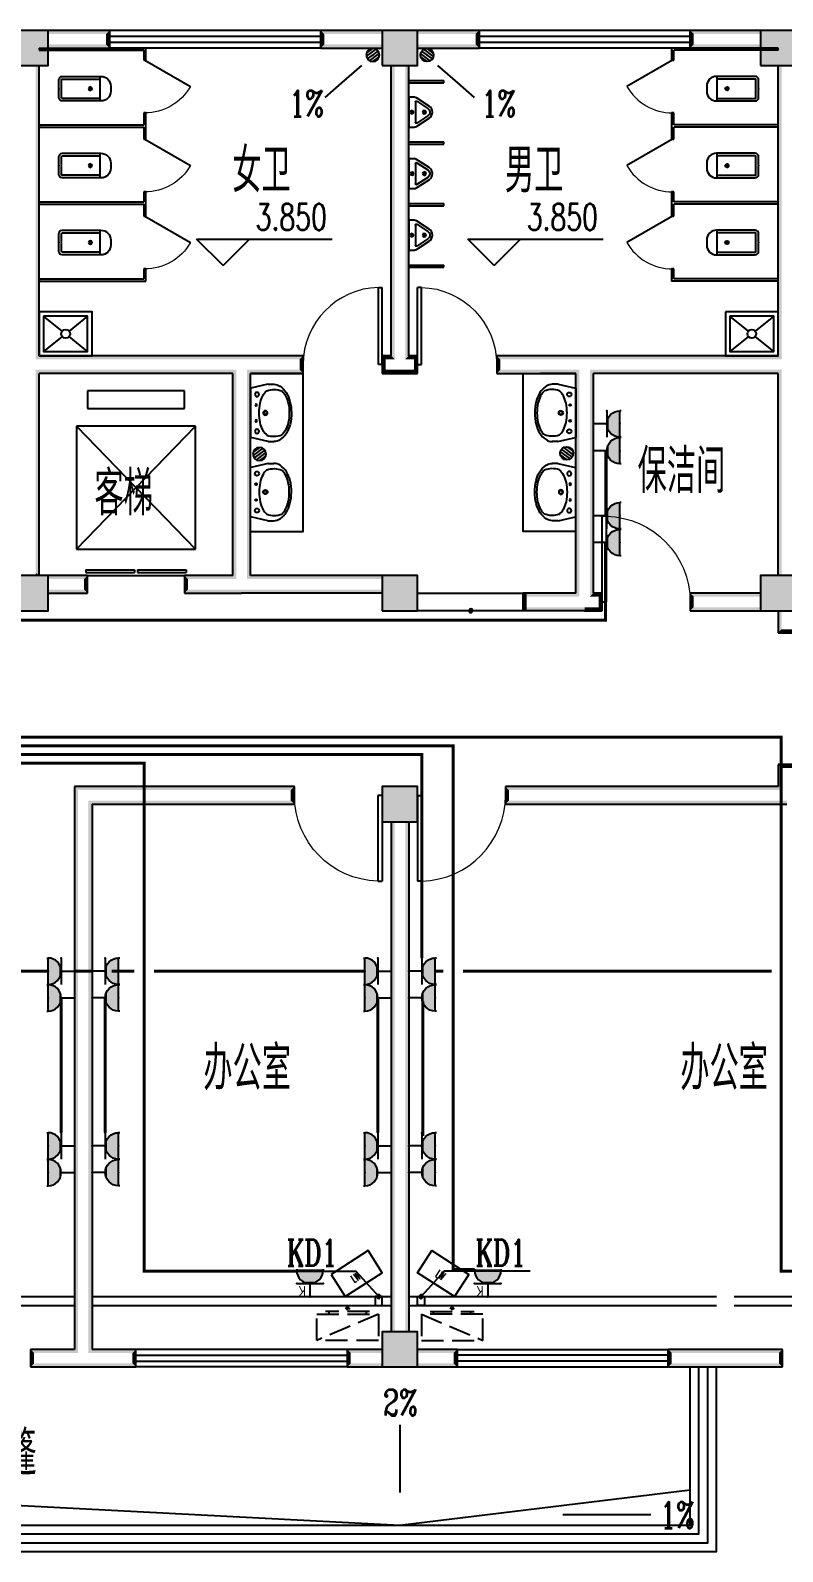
# Model space of a CAD drawing. Extents: x 6250600 to 6678662, y -692028 to -290561.
# Drawn here: x 6360684 to 6369234, y -453028 to -435728 of the extents above; entities that cross this region are included whole.
import ezdxf
from ezdxf.enums import TextEntityAlignment as Align

# ---------------------------------------------------------------- set-up
doc = ezdxf.new("R2010")
doc.units = 0
doc.header["$LTSCALE"] = 1000
doc.header["$MEASUREMENT"] = 0
doc.linetypes.add('DASH', pattern=[0.35, 0.25, -0.1])
doc.layers.get('0').update_dxf_attribs({"linetype": 'CONTINUOUS'})
for name, color, linetype in [('EQUIP-插座', 3, 'CONTINUOUS'), ('PUB_HATCH', 8, 'CONTINUOUS'), ('TEL_TEXT', 7, 'CONTINUOUS'), ('WIRE-照明', 1, 'CONTINUOUS'), ('建筑底图', 251, 'CONTINUOUS'), ('排水', 221, 'CONTINUOUS')]:
    doc.layers.add(name, color=color, linetype=linetype)
doc.styles.add('_TCH_AXIS', font='COMPLEX', dxfattribs={"bigfont": 'GBCBIG'})
doc.styles.add('_TCH_DIM', font='SIMPLEX', dxfattribs={"bigfont": 'GBCBIG'})
doc.styles.add('_TCH_LABEL', font='COMPLEX', dxfattribs={"bigfont": 'GBCBIG'})
doc.styles.add('_TEL_DIM', font='sceie.shx', dxfattribs={"width": 0.8, "height": 3.5, "bigfont": 'sceic.shx'})
doc.styles.add('DIM_FONT', font='SIMPLEX', dxfattribs={"width": 0.7, "bigfont": 'GBCBIG'})
doc.styles.add('schuco', font='sceie.shx', dxfattribs={"width": 0.7, "bigfont": 'sceic.shx'})

# ---------------------------------------------------------------- blocks, each defined once
blk = doc.blocks.new('$equip$00001848')
for p, q in [((-0.5, 1.05), (-0.5, 1)), ((-0.5, 1), (0.5, 1)), ((0.5, 1.05), (0.5, 1)), ((0.513, 1.05), (0.513, 1)), ((0.513, 1), (1.513, 1)), ((1.513, 1.05), (1.513, 1)), ((0, 0.5), (0, 0)), ((1.513, 0.5), (0.513, 0.5)), ((1.013, 0.5), (1.013, 0))]:
    blk.add_line(p, q)
for centre in [(0, 1), (1.013, 1)]:
    blk.add_arc(centre, 0.5, 180, 0)
for p in [(0, 1), (1.013, 1), (0, 0), (1.013, 0), (1.513, 0.5)]:
    blk.add_point(p)
for points in [[(0.433, 0.75), (-0.433, 0.75), (0.5, 1), (-0.5, 1)], [(0.25, 0.567), (-0.25, 0.567), (0.433, 0.75), (-0.433, 0.75)], [(1.446, 0.75), (0.58, 0.75), (1.513, 1), (0.513, 1)], [(1.263, 0.567), (0.763, 0.567), (1.446, 0.75), (0.58, 0.75)], [(0, 0.5), (0, 0.5), (0.25, 0.567), (-0.25, 0.567)], [(1.013, 0.5), (1.013, 0.5), (1.263, 0.567), (0.763, 0.567)]]:
    blk.add_solid(points)
at = {"layer": 'TEL_TEXT', "style": '_TEL_DIM', "flags": 1}
blk.add_attdef('A', text='', height=0.00002, dxfattribs=at).set_placement((0, 0), align=Align.MIDDLE_CENTER)
blk = doc.blocks.new('$equip$00001765')
for p, q in [((0, 0.55), (0, 1.05)), ((0.5, 0.55), (-0.5, 0.55)), ((-0.5, 0.05), (0.5, 0.05)), ((-0.5, 0), (-0.5, 0.05)), ((0.5, 0), (0.5, 0.05))]:
    blk.add_line(p, q)
blk.add_arc((0, 0.05), 0.5, 0, 180)
for p in [(0, 1.05), (-0.5, 0.55), (0, 0.05), (0.5, 0.55)]:
    blk.add_point(p)
for points in [[(0.433, 0.3), (-0.433, 0.3), (0.5, 0.05), (-0.5, 0.05)], [(0.25, 0.483), (-0.25, 0.483), (0.433, 0.3), (-0.433, 0.3)], [(0, 0.55), (0, 0.55), (0.25, 0.483), (-0.25, 0.483)]]:
    blk.add_solid(points)
at = {"color": 7, "style": '_TEL_DIM'}
blk.add_attdef('$TEXT$', text='', height=0.4, dxfattribs=at).set_placement((0.295, 0.837), align=Align.MIDDLE_CENTER)
at = {"color": 7, "style": '_TEL_DIM', "flags": 1}
blk.add_attdef('A', text='', height=0.00002, dxfattribs=at).set_placement((0, 0), align=Align.MIDDLE_CENTER)
blk = doc.blocks.new('_LV12')
for p, q in [((-250, -50), (-39, -219)), ((39, -219), (250, -50)), ((-250, -450), (-39, -281)), ((39, -281), (250, -450))]:
    blk.add_line(p, q)
for points in [[(300, -500), (300, 0), (-300, 0), (-300, -500)], [(250, -450), (250, -50), (-250, -50), (-250, -450)]]:
    blk.add_lwpolyline(points, close=True)
blk.add_circle((0, -250), 50)
blk = doc.blocks.new('$plan$00000344')
for p, q in [((-280, -10), (-280, 0)), ((280, 0), (280, -10)), ((-251, -189), (-251, -186)), ((-248, -183), (-250, -185))]:
    blk.add_line(p, q)
for points in [[(-280, 0), (280, 0)], [(-326, -200), (-280, -5)], [(326, -204), (280, -5)]]:
    blk.add_lwpolyline(points)
for points in [[(253, -188, 0.098208), (193, -141, 0.066287), (110, -111, 0.052428), (0, -100, 0.052428), (-110, -111, 0.066287), (-193, -141, 0.093876), (-251, -186, 0.171377)], [(-326, -200, 0.008223), (-326, -204, 0.149285)], [(-326, -266, 0.149285), (-304, -337, 0.107079), (-231, -408, 0.075625), (-131, -450, 0.062436), (-1, -467, 0.062436), (130, -452, 0.075625), (230, -410, 0.107079), (304, -339, 0.149285), (326, -268, 0.005205), (326, -266, 0.086596)], [(-250, -358, 0.091341), (-193, -401, 0.066287), (-110, -431, 0.052428), (0, -442, 0.052428), (110, -431, 0.066287), (193, -401, 0.091756), (250, -358, 0.171377)]]:
    blk.add_lwpolyline(points, format="xyb")
at = {"flags": 128}
for points in [[(-326, -204), (-326, -268)], [(326, -204), (326, -268)]]:
    blk.add_lwpolyline(points, dxfattribs=at)
for points in [[(-253, -188, 0.172546), (-250, -358, 0.726395)], [(253, -188, -0.172546), (250, -358, -0.726395)]]:
    blk.add_lwpolyline(points, format="xyb", dxfattribs=at)
for centre, radius in [((-210, -75), 24), ((-210, -75), 24), ((-210, -75), 24), ((-90, -65), 10), ((0, -170), 25), ((90, -65), 10), ((210, -75), 24)]:
    blk.add_circle(centre, radius)
at = {"lineweight": 13}
blk.add_circle((0, -170), 15, dxfattribs=at)
blk.add_arc((-250, -186), 1, 131.3224, 180)
blk = doc.blocks.new('$lvtry$00000171')
at = {"layer": '排水'}
for p, q in [((-74, 11), (-11, 74)), ((-70, -27), (27, 70)), ((-53, -53), (53, 53)), ((-27, -70), (70, 27)), ((11, -74), (74, -11))]:
    blk.add_line(p, q, dxfattribs=at)
blk.add_circle((0, 0), 75, dxfattribs=at)
blk.add_point((0, 0), dxfattribs=at)
blk = doc.blocks.new('$lvtry$00000200')
at = {"color": 0}
for p, q in [((-110, -40), (-110, -470)), ((100, -30), (-100, -30)), ((110, -470), (110, -40))]:
    blk.add_line(p, q, dxfattribs=at)
blk.add_lwpolyline([(100, 0), (-100, 0, 0.414214), (-140, -40), (-140, -480, 0.414214), (-30, -590), (30, -590, 0.414214), (140, -480), (140, -40, 0.414214)], format="xyb", close=True, dxfattribs=at)
blk.add_lwpolyline([(140, -470), (-140, -470)], dxfattribs=at)
blk.add_circle((0, -359), 20, dxfattribs=at)
for centre, start, end in [((-100, -40), 90, 180), ((100, -40), 0, 90)]:
    blk.add_arc(centre, 10, start, end, dxfattribs=at)
for p in [(0, 0), (0, -359)]:
    blk.add_point(p, dxfattribs=at)
blk = doc.blocks.new('$TCHSYS$APDOOR2D')
blk.add_line((0.5, 0), (0, 0.866))
at = {"lineweight": 13}
blk.add_arc((0.5, 0), 1, 120, 180, dxfattribs=at)
blk = doc.blocks.new('$lvtry$00000221')
at = {"color": 0}
for p, q in [((-124, -91), (-43, -216)), ((-116, -76), (116, -76)), ((43, -216), (124, -91))]:
    blk.add_line(p, q, dxfattribs=at)
blk.add_lwpolyline([(69, -231, -0.57735), (-69, -231), (-162, -88, -0.145378), (-170, -61), (-170, 0), (170, 0), (170, -61, -0.145378), (162, -88)], format="xyb", close=True, dxfattribs=at)
for centre, radius in [((0, -177), 20), ((0, -38), 17.7)]:
    blk.add_circle(centre, radius, dxfattribs=at)
for centre, radius, start, end in [((-116, -86), 10, 90, 213.0863), ((116, -86), 10, 326.9137, 90), ((0, -191), 50, 210, 330)]:
    blk.add_arc(centre, radius, start, end, dxfattribs=at)
for p in [(0, -38), (0, -177)]:
    blk.add_point(p, dxfattribs=at)
blk = doc.blocks.new('A$C2E081725')
at = {"linetype": 'DASH'}
for p, q in [((700, 94), (0, 394)), ((600, 64), (100, 64)), ((138, 94), (138, 64)), ((350, 8), (327, 39)), ((350, 49), (350, 0)), ((350, 8), (373, 39)), ((563, 94), (563, 64))]:
    blk.add_line(p, q, dxfattribs=at)
blk.add_lwpolyline([(0, 394), (0, 94), (700, 94), (700, 394)], close=True, dxfattribs=at)
blk = doc.blocks.new('_FZH')
blk.add_lwpolyline([(-0.5, -0.5), (0.5, -0.5), (0.5, 0.5), (-0.5, 0.5)], close=True)
at = {"layer": 'PUB_HATCH'}
blk.add_solid([(-0.5, -0.5), (0.5, -0.5), (-0.5, 0.5), (0.5, 0.5)], dxfattribs=at)
blk = doc.blocks.new('$WINLIB2D$00000001')
at = {"color": 0}
for points in [[(-0.5, 0.5), (-0.5, -0.5)], [(-0.5, 0.5), (0.5, 0.5)], [(0.5, -0.5), (0.5, 0.5)], [(0.5, 0.1667), (-0.5, 0.1667)], [(0.5, -0.1667), (-0.5, -0.1667)], [(-0.5, -0.5), (0.5, -0.5)]]:
    blk.add_lwpolyline(points, dxfattribs=at)
blk = doc.blocks.new('$DorLib2D$00000001')
for p, q in [((0.45, 0.975), (0.5, 0.975)), ((0.45, 0), (0.45, 0.975)), ((0.5, 0), (0.5, 0.975)), ((0.5, 0), (0.45, 0))]:
    blk.add_line(p, q)
at = {"lineweight": 13}
blk.add_arc((0.475, 0), 0.975, 91.4693, 180, dxfattribs=at)
blk = doc.blocks.new('$TCHSYS$LDOR22D')
for p, q in [((-0.517, 0.833), (-0.017, 0.833)), ((-0.517, 0.833), (-0.517, 0.667)), ((-0.017, 0.833), (-0.017, 0.667)), ((0.017, 0.833), (0.017, 0.667)), ((0.017, 0.833), (0.517, 0.833)), ((0.517, 0.833), (0.517, 0.667)), ((-0.517, 0.667), (-0.017, 0.667)), ((0.017, 0.667), (0.517, 0.667)), ((-0.5, 0.5), (0.5, 0.5))]:
    blk.add_line(p, q)

msp = doc.modelspace()

# ---------------------------------------------------------------- hatches: boundary and pattern name
at = {"layer": '建筑底图'}
for points in [[(6360884.5, -435728.5), (6360484.5, -435728.5), (6360524.5, -435768.5), (6360844.5, -435768.5)], [(6360884.5, -436128.5), (6360884.5, -435728.5), (6360844.5, -435768.5), (6360844.5, -436088.5)], [(6360884.5, -435728.5), (6360884.5, -435768.5), (6361544.5, -435768.5), (6361584.5, -435728.5)], [(6361584.5, -435928.5), (6361584.5, -435728.5), (6361544.5, -435768.5), (6361544.5, -435888.5)], [(6364684.5, -435768.5), (6364684.5, -435728.5), (6363984.5, -435728.5), (6364024.5, -435768.5)], [(6363984.5, -435728.5), (6363984.5, -435928.5), (6364024.5, -435888.5), (6364024.5, -435768.5)], [(6365084.5, -435728.5), (6364684.5, -435728.5), (6364724.5, -435768.5), (6365044.5, -435768.5)], [(6364684.5, -435728.5), (6364684.5, -436128.5), (6364724.5, -436088.5), (6364724.5, -435768.5)], [(6365084.5, -436128.5), (6365084.5, -435728.5), (6365044.5, -435768.5), (6365044.5, -436088.5)], [(6365084.5, -435728.5), (6365084.5, -435768.5), (6365744.5, -435768.5), (6365784.5, -435728.5)], [(6365784.5, -435928.5), (6365784.5, -435728.5), (6365744.5, -435768.5), (6365744.5, -435888.5)], [(6368984.5, -435768.5), (6368984.5, -435728.5), (6368184.5, -435728.5), (6368224.5, -435768.5)], [(6368184.5, -435728.5), (6368184.5, -435928.5), (6368224.5, -435888.5), (6368224.5, -435768.5)], [(6369384.5, -435728.5), (6368984.5, -435728.5), (6369024.5, -435768.5), (6369344.5, -435768.5)], [(6368984.5, -435728.5), (6368984.5, -436128.5), (6369024.5, -436088.5), (6369024.5, -435768.5)], [(6360884.5, -435888.5), (6360884.5, -435928.5), (6361584.5, -435928.5), (6361544.5, -435888.5)], [(6364684.5, -435928.5), (6364684.5, -435888.5), (6364024.5, -435888.5), (6363984.5, -435928.5)], [(6365084.5, -435888.5), (6365084.5, -435928.5), (6365784.5, -435928.5), (6365744.5, -435888.5)], [(6368984.5, -435928.5), (6368984.5, -435888.5), (6368224.5, -435888.5), (6368184.5, -435928.5)], [(6360484.5, -436128.5), (6360884.5, -436128.5), (6360844.5, -436088.5), (6360524.5, -436088.5)], [(6360784.5, -436128.5), (6360744.5, -436128.5), (6360744.5, -439468.5), (6360784.5, -439428.5)], [(6364684.5, -436128.5), (6365084.5, -436128.5), (6365044.5, -436088.5), (6364724.5, -436088.5)], [(6364824.5, -436128.5), (6364784.5, -436128.5), (6364784.5, -439428.5), (6364824.5, -439468.5)], [(6364984.5, -436128.5), (6364944.5, -436128.5), (6364944.5, -439468.5), (6364984.5, -439428.5)], [(6368984.5, -436128.5), (6369384.5, -436128.5), (6369344.5, -436088.5), (6369024.5, -436088.5)], [(6369224.5, -436128.5), (6369184.5, -436128.5), (6369184.5, -439428.5), (6369224.5, -439468.5)], [(6362784.5, -439428.5), (6360784.5, -439428.5), (6360744.5, -439468.5), (6362784.5, -439468.5)], [(6362784.5, -439628.5), (6360784.5, -439628.5), (6360744.5, -439588.5), (6362784.5, -439588.5)], [(6360744.5, -441928.5), (6360784.5, -441928.5), (6360784.5, -439628.5), (6360744.5, -439588.5)], [(6363084.5, -439428.5), (6362784.5, -439428.5), (6362784.5, -439468.5), (6363084.5, -439468.5)], [(6362984.5, -439628.5), (6362784.5, -439628.5), (6362784.5, -439588.5), (6363024.5, -439588.5)], [(6362984.5, -441928.5), (6362984.5, -439628.5), (6363024.5, -439588.5), (6363024.5, -441968.5)], [(6363784.5, -439428.5), (6363084.5, -439428.5), (6363084.5, -439468.5), (6363744.5, -439468.5)], [(6363184.5, -441928.5), (6363184.5, -439628.5), (6363144.5, -439588.5), (6363144.5, -441968.5)], [(6363184.5, -439628.5), (6363784.5, -439628.5), (6363744.5, -439588.5), (6363144.5, -439588.5)], [(6363784.5, -439628.5), (6363784.5, -439428.5), (6363744.5, -439468.5), (6363744.5, -439588.5)], [(6364784.5, -439428.5), (6364684.5, -439428.5), (6364724.5, -439468.5), (6364824.5, -439468.5)], [(6364684.5, -439428.5), (6364684.5, -439628.5), (6364724.5, -439588.5), (6364724.5, -439468.5)], [(6364684.5, -439628.5), (6364884.5, -439628.5), (6364884.5, -439588.5), (6364724.5, -439588.5)], [(6364884.5, -439628.5), (6365084.5, -439628.5), (6365044.5, -439588.5), (6364884.5, -439588.5)], [(6365084.5, -439428.5), (6364984.5, -439428.5), (6364944.5, -439468.5), (6365044.5, -439468.5)], [(6365084.5, -439628.5), (6365084.5, -439428.5), (6365044.5, -439468.5), (6365044.5, -439588.5)], [(6366484.5, -439428.5), (6365984.5, -439428.5), (6366024.5, -439468.5), (6366484.5, -439468.5)], [(6365984.5, -439428.5), (6365984.5, -439628.5), (6366024.5, -439588.5), (6366024.5, -439468.5)], [(6365984.5, -439628.5), (6366484.5, -439628.5), (6366484.5, -439588.5), (6366024.5, -439588.5)], [(6366984.5, -439428.5), (6366484.5, -439428.5), (6366484.5, -439468.5), (6366984.5, -439468.5)], [(6366884.5, -439628.5), (6366484.5, -439628.5), (6366484.5, -439588.5), (6366924.5, -439588.5)], [(6366884.5, -442128.5), (6366884.5, -439628.5), (6366924.5, -439588.5), (6366924.5, -442168.5)], [(6369184.5, -439428.5), (6366984.5, -439428.5), (6366984.5, -439468.5), (6369224.5, -439468.5)], [(6367084.5, -442128.5), (6367084.5, -439628.5), (6367044.5, -439588.5), (6367044.5, -442168.5)], [(6369184.5, -439628.5), (6367084.5, -439628.5), (6367044.5, -439588.5), (6369224.5, -439588.5)], [(6369184.5, -441928.5), (6369224.5, -441928.5), (6369224.5, -439588.5), (6369184.5, -439628.5)], [(6360884.5, -441928.5), (6360484.5, -441928.5), (6360524.5, -441968.5), (6360844.5, -441968.5)], [(6360727.9, -441928.5), (6360784.5, -441928.5), (6360756.2, -441900.2)], [(6360884.5, -442328.5), (6360884.5, -441928.5), (6360844.5, -441968.5), (6360844.5, -442288.5)], [(6360884.5, -441928.5), (6360884.5, -441968.5), (6361294.5, -441968.5), (6361334.5, -441928.5)], [(6361334.5, -442128.5), (6361334.5, -441928.5), (6361294.5, -441968.5), (6361294.5, -442088.5)], [(6362984.5, -441928.5), (6362434.5, -441928.5), (6362474.5, -441968.5), (6363024.5, -441968.5)], [(6362434.5, -441928.5), (6362434.5, -442128.5), (6362474.5, -442088.5), (6362474.5, -441968.5)], [(6364684.5, -441968.5), (6364684.5, -441928.5), (6363184.5, -441928.5), (6363144.5, -441968.5)], [(6365084.5, -441928.5), (6364684.5, -441928.5), (6364724.5, -441968.5), (6365044.5, -441968.5)], [(6364684.5, -441928.5), (6364684.5, -442328.5), (6364724.5, -442288.5), (6364724.5, -441968.5)], [(6365084.5, -442328.5), (6365084.5, -441928.5), (6365044.5, -441968.5), (6365044.5, -442288.5)], [(6369384.5, -441928.5), (6368984.5, -441928.5), (6369024.5, -441968.5), (6369344.5, -441968.5)], [(6368984.5, -441928.5), (6368984.5, -442328.5), (6369024.5, -442288.5), (6369024.5, -441968.5)], [(6360884.5, -442088.5), (6360884.5, -442128.5), (6361334.5, -442128.5), (6361294.5, -442088.5)], [(6362434.5, -442128.5), (6363084.5, -442128.5), (6363084.5, -442088.5), (6362474.5, -442088.5)], [(6364684.5, -442128.5), (6364684.5, -442088.5), (6363084.5, -442088.5), (6363084.5, -442128.5)], [(6366884.5, -442128.5), (6366284.5, -442128.5), (6366284.5, -442168.5), (6366924.5, -442168.5)], [(6366284.5, -442328.5), (6366284.5, -442128.5), (6366324.5, -442128.5), (6366324.5, -442328.5)], [(6367184.5, -442128.5), (6367084.5, -442128.5), (6367044.5, -442168.5), (6367144.5, -442168.5)], [(6367184.5, -442328.5), (6367184.5, -442128.5), (6367144.5, -442168.5), (6367144.5, -442288.5)], [(6368984.5, -442168.5), (6368984.5, -442128.5), (6368184.5, -442128.5), (6368224.5, -442168.5)], [(6368184.5, -442128.5), (6368184.5, -442328.5), (6368224.5, -442288.5), (6368224.5, -442168.5)], [(6360484.5, -442328.5), (6360884.5, -442328.5), (6360844.5, -442288.5), (6360524.5, -442288.5)], [(6364684.5, -442328.5), (6365084.5, -442328.5), (6365044.5, -442288.5), (6364724.5, -442288.5)], [(6366984.5, -442328.5), (6366284.5, -442328.5), (6366284.5, -442288.5), (6366984.5, -442288.5)], [(6366984.5, -442328.5), (6367184.5, -442328.5), (6367144.5, -442288.5), (6366984.5, -442288.5)], [(6368984.5, -442328.5), (6368984.5, -442288.5), (6368224.5, -442288.5), (6368184.5, -442328.5)], [(6368984.5, -442328.5), (6369384.5, -442328.5), (6369344.5, -442288.5), (6369024.5, -442288.5)], [(6369224.5, -442328.5), (6369184.5, -442328.5), (6369184.5, -442578.5), (6369224.5, -442538.5)], [(6369184.5, -442578.5), (6369384.5, -442578.5), (6369344.5, -442538.5), (6369224.5, -442538.5)], [(6369384.5, -444078.5), (6369184.5, -444078.5), (6369224.5, -444118.5), (6369344.5, -444118.5)], [(6369184.5, -444078.5), (6369184.5, -444328.5), (6369224.5, -444368.5), (6369224.5, -444118.5)], [(6363684.5, -444328.5), (6361184.5, -444328.5), (6361224.5, -444368.5), (6363644.5, -444368.5)], [(6361184.5, -444328.5), (6361184.5, -450728.5), (6361224.5, -450768.5), (6361224.5, -444368.5)], [(6363684.5, -444528.5), (6363684.5, -444328.5), (6363644.5, -444368.5), (6363644.5, -444488.5)], [(6365084.5, -444328.5), (6364684.5, -444328.5), (6364724.5, -444368.5), (6365044.5, -444368.5)], [(6364684.5, -444328.5), (6364684.5, -444728.5), (6364724.5, -444688.5), (6364724.5, -444368.5)], [(6365084.5, -444728.5), (6365084.5, -444328.5), (6365044.5, -444368.5), (6365044.5, -444688.5)], [(6369184.5, -444328.5), (6366084.5, -444328.5), (6366124.5, -444368.5), (6369224.5, -444368.5)], [(6366084.5, -444328.5), (6366084.5, -444528.5), (6366124.5, -444488.5), (6366124.5, -444368.5)], [(6361384.5, -444528.5), (6363684.5, -444528.5), (6363644.5, -444488.5), (6361344.5, -444488.5)], [(6361384.5, -444528.5), (6361384.5, -450728.5), (6361344.5, -450768.5), (6361344.5, -444488.5)], [(6366084.5, -444528.5), (6369284.5, -444528.5), (6369284.5, -444488.5), (6366124.5, -444488.5)], [(6364684.5, -444728.5), (6365084.5, -444728.5), (6365044.5, -444688.5), (6364724.5, -444688.5)], [(6364784.5, -450528.5), (6364824.5, -450528.5), (6364824.5, -444728.5), (6364784.5, -444728.5)], [(6364944.5, -450528.5), (6364984.5, -450528.5), (6364984.5, -444728.5), (6364944.5, -444728.5)], [(6365084.5, -450528.5), (6364684.5, -450528.5), (6364724.5, -450568.5), (6365044.5, -450568.5)], [(6364684.5, -450528.5), (6364684.5, -450928.5), (6364724.5, -450888.5), (6364724.5, -450568.5)], [(6365084.5, -450928.5), (6365084.5, -450528.5), (6365044.5, -450568.5), (6365044.5, -450888.5)], [(6361184.5, -450728.5), (6360684.5, -450728.5), (6360724.5, -450768.5), (6361224.5, -450768.5)], [(6360684.5, -450728.5), (6360684.5, -450928.5), (6360724.5, -450888.5), (6360724.5, -450768.5)], [(6361884.5, -450728.5), (6361384.5, -450728.5), (6361344.5, -450768.5), (6361844.5, -450768.5)], [(6361884.5, -450928.5), (6361884.5, -450728.5), (6361844.5, -450768.5), (6361844.5, -450888.5)], [(6364684.5, -450768.5), (6364684.5, -450728.5), (6364284.5, -450728.5), (6364324.5, -450768.5)], [(6364284.5, -450728.5), (6364284.5, -450928.5), (6364324.5, -450888.5), (6364324.5, -450768.5)], [(6365084.5, -450728.5), (6365084.5, -450768.5), (6365494.5, -450768.5), (6365534.5, -450728.5)], [(6365534.5, -450928.5), (6365534.5, -450728.5), (6365494.5, -450768.5), (6365494.5, -450888.5)], [(6368584.5, -450728.5), (6367934.5, -450728.5), (6367974.5, -450768.5), (6368584.5, -450768.5)], [(6367934.5, -450728.5), (6367934.5, -450928.5), (6367974.5, -450888.5), (6367974.5, -450768.5)], [(6369234.5, -450728.5), (6368584.5, -450728.5), (6368584.5, -450768.5), (6369194.5, -450768.5)], [(6369234.5, -450928.5), (6369234.5, -450728.5), (6369194.5, -450768.5), (6369194.5, -450888.5)], [(6360684.5, -450928.5), (6361284.5, -450928.5), (6361284.5, -450888.5), (6360724.5, -450888.5)], [(6361284.5, -450928.5), (6361884.5, -450928.5), (6361844.5, -450888.5), (6361284.5, -450888.5)], [(6364684.5, -450928.5), (6364684.5, -450888.5), (6364324.5, -450888.5), (6364284.5, -450928.5)], [(6364684.5, -450928.5), (6365084.5, -450928.5), (6365044.5, -450888.5), (6364724.5, -450888.5)], [(6365084.5, -450888.5), (6365084.5, -450928.5), (6365534.5, -450928.5), (6365494.5, -450888.5)], [(6367934.5, -450928.5), (6368584.5, -450928.5), (6368584.5, -450888.5), (6367974.5, -450888.5)], [(6368584.5, -450928.5), (6369234.5, -450928.5), (6369194.5, -450888.5), (6368584.5, -450888.5)]]:
    msp.add_hatch(color=256, dxfattribs=at).paths.add_polyline_path(points)

# ---------------------------------------------------------------- linework, layer by layer
at = {"layer": 'WIRE-照明', "color": 1, "const_width": 35}
for points in [[(6367227, -441248.8), (6367227, -440508.4)], [(6371024.9, -449838.6), (6369217.8, -449838.6), (6369217.8, -443767.6), (6355266.5, -443767.6), (6355266.5, -440908.4)], [(6360884.5, -446427.8), (6358481.5, -446427.8)], [(6361384.5, -446428), (6361184.5, -446428)], [(6361684.5, -446427.8), (6361609.5, -446427.8)], [(6361864.9, -446427.8), (6361684.5, -446427.8)], [(6364484.5, -446428), (6362089.9, -446427.8)], [(6365376.5, -446427.8), (6365284.5, -446427.8)], [(6369112.2, -446428), (6365601.5, -446427.8)], [(6361034.5, -448264.7), (6361034.5, -446731.8)], [(6361534.5, -448264.7), (6361534.5, -446731.8)], [(6364634.5, -448264.7), (6364634.5, -446731.8)], [(6365144.5, -448302.2), (6365144.5, -446769.3)]]:
    msp.add_lwpolyline(points, dxfattribs=at)
at = {"layer": 'WIRE-照明', "const_width": 35}
for points in [[(6354906.5, -440908.4), (6354906.5, -444061.4), (6361977.4, -444061.4), (6361977.4, -449838.6), (6363711.5, -449838.6)], [(6355026.5, -440908.4), (6355026.5, -443963.5), (6365134.5, -443963.5), (6365134.5, -446278)], [(6355146.5, -440908.4), (6355146.5, -443865.5), (6365489, -443865.5), (6365489, -449822.5), (6365733.1, -449822.5)], [(6355386.5, -441148.7), (6355386.5, -442434.9), (6367220.6, -442434.9), (6367220.6, -441552.6)]]:
    msp.add_lwpolyline(points, dxfattribs=at)
at = {"layer": '建筑底图'}
for p, q in [((6361584.5, -435728.5), (6360884.5, -435728.5)), ((6361584.5, -435928.5), (6361584.5, -435728.5)), ((6364684.5, -435728.5), (6363984.5, -435728.5)), ((6363984.5, -435728.5), (6363984.5, -435928.5)), ((6365784.5, -435728.5), (6365084.5, -435728.5)), ((6365784.5, -435928.5), (6365784.5, -435728.5)), ((6368984.5, -435728.5), (6368184.5, -435728.5)), ((6368184.5, -435728.5), (6368184.5, -435928.5)), ((6360784.5, -435928.5), (6360784.5, -435953.5)), ((6360784.5, -435928.5), (6361997, -435928.5)), ((6360784.5, -435953.5), (6361972, -435953.5)), ((6360884.5, -435928.5), (6361584.5, -435928.5)), ((6361972, -435953.5), (6361972, -436066)), ((6361997, -436066), (6361997, -435928.5)), ((6363984.5, -435928.5), (6364684.5, -435928.5)), ((6365084.5, -435928.5), (6365784.5, -435928.5)), ((6369184.5, -435928.5), (6367972, -435928.5)), ((6367972, -435928.5), (6367972, -436066)), ((6369184.5, -435953.5), (6367997, -435953.5)), ((6367997, -436066), (6367997, -435953.5)), ((6368184.5, -435928.5), (6368984.5, -435928.5)), ((6369184.5, -435953.5), (6369184.5, -435928.5)), ((6360784.5, -439428.5), (6360784.5, -436128.5)), ((6361972, -436066), (6361997, -436066)), ((6364784.5, -439428.5), (6364784.5, -436128.5)), ((6364984.5, -439428.5), (6364984.5, -436128.5)), ((6367972, -436066), (6367997, -436066)), ((6369184.5, -439428.5), (6369184.5, -436128.5)), ((6364784.5, -436322.8), (6364784.5, -436297.8)), ((6364984.5, -436297.8), (6365384.5, -436297.8)), ((6365384.5, -436322.8), (6365384.5, -436297.8)), ((6364984.5, -436322.8), (6365384.5, -436322.8)), ((6360784.5, -436803.5), (6360784.5, -436828.5)), ((6360784.5, -436803.5), (6361972, -436803.5)), ((6361972, -436666), (6361972, -436803.5)), ((6361997, -436666), (6361972, -436666)), ((6361997, -436816), (6361997, -436666)), ((6361997, -436966), (6361997, -436816)), ((6367972, -436666), (6367972, -436816)), ((6367997, -436666), (6367972, -436666)), ((6367972, -436816), (6367972, -436966)), ((6367997, -436803.5), (6367997, -436666)), ((6369184.5, -436803.5), (6367997, -436803.5)), ((6369184.5, -436828.5), (6369184.5, -436803.5)), ((6360784.5, -436828.5), (6361972, -436828.5)), ((6361972, -436828.5), (6361972, -436966)), ((6361972, -436966), (6361997, -436966)), ((6364784.5, -437022.3), (6364784.5, -436997.3)), ((6364984.5, -436997.3), (6365384.5, -436997.3)), ((6365384.5, -437022.3), (6365384.5, -436997.3)), ((6367972, -436966), (6367997, -436966)), ((6367997, -436966), (6367997, -436828.5)), ((6369184.5, -436828.5), (6367997, -436828.5)), ((6364984.5, -437022.3), (6365384.5, -437022.3)), ((6360784.5, -437678.5), (6360784.5, -437703.5)), ((6360784.5, -437678.5), (6361972, -437678.5)), ((6361972, -437566), (6361972, -437678.5)), ((6361997, -437566), (6361972, -437566)), ((6361997, -437691), (6361997, -437566)), ((6367972, -437566), (6367972, -437691)), ((6367997, -437566), (6367972, -437566)), ((6367997, -437678.5), (6367997, -437566)), ((6369184.5, -437678.5), (6367997, -437678.5)), ((6369184.5, -437703.5), (6369184.5, -437678.5)), ((6360784.5, -437703.5), (6361972, -437703.5)), ((6361972, -437703.5), (6361972, -437841)), ((6361972, -437841), (6361997, -437841)), ((6361997, -437841), (6361997, -437691)), ((6364784.5, -437721.8), (6364784.5, -437696.8)), ((6364984.5, -437696.8), (6365384.5, -437696.8)), ((6364984.5, -437721.8), (6365384.5, -437721.8)), ((6365384.5, -437721.8), (6365384.5, -437696.8)), ((6367972, -437691), (6367972, -437841)), ((6367972, -437841), (6367997, -437841)), ((6367997, -437841), (6367997, -437703.5)), ((6369184.5, -437703.5), (6367997, -437703.5)), ((6362874, -438403.7), (6362574, -438103.7)), ((6362574, -438103.7), (6364114.3, -438103.7)), ((6362874, -438403.7), (6363174, -438103.7)), ((6365956, -438403.7), (6365656, -438103.7)), ((6365656, -438103.7), (6367196.2, -438103.7)), ((6365956, -438403.7), (6366256, -438103.7)), ((6360784.5, -438553.5), (6360784.5, -438578.5)), ((6360784.5, -438553.5), (6361972, -438553.5)), ((6361972, -438441), (6361972, -438553.5)), ((6361997, -438441), (6361972, -438441)), ((6361997, -438578.5), (6361997, -438441)), ((6364784.5, -438421.3), (6364784.5, -438396.3)), ((6364984.5, -438396.3), (6365384.5, -438396.3)), ((6364984.5, -438421.3), (6365384.5, -438421.3)), ((6365384.5, -438421.3), (6365384.5, -438396.3)), ((6367972, -438441), (6367972, -438578.5)), ((6367997, -438441), (6367972, -438441)), ((6367997, -438553.5), (6367997, -438441)), ((6369184.5, -438553.5), (6367997, -438553.5)), ((6369184.5, -438578.5), (6369184.5, -438553.5)), ((6360784.5, -438578.5), (6361997, -438578.5)), ((6369184.5, -438578.5), (6367972, -438578.5)), ((6362784.5, -439428.5), (6360784.5, -439428.5)), ((6363084.5, -439428.5), (6362784.5, -439428.5)), ((6363784.5, -439428.5), (6363084.5, -439428.5)), ((6363784.5, -439628.5), (6363784.5, -439428.5)), ((6364784.5, -439428.5), (6364684.5, -439428.5)), ((6364684.5, -439428.5), (6364684.5, -439628.5)), ((6365084.5, -439428.5), (6364984.5, -439428.5)), ((6365084.5, -439628.5), (6365084.5, -439428.5)), ((6366484.5, -439428.5), (6365984.5, -439428.5)), ((6365984.5, -439428.5), (6365984.5, -439628.5)), ((6366984.5, -439428.5), (6366484.5, -439428.5)), ((6369184.5, -439428.5), (6366984.5, -439428.5)), ((6362784.5, -439628.5), (6360784.5, -439628.5)), ((6360784.5, -441928.5), (6360784.5, -439628.5)), ((6362984.5, -439628.5), (6362784.5, -439628.5)), ((6362984.5, -441928.5), (6362984.5, -439628.5)), ((6363184.5, -441928.5), (6363184.5, -439628.5)), ((6363184.5, -439628.5), (6363784.5, -439628.5)), ((6364684.5, -439628.5), (6364884.5, -439628.5)), ((6364884.5, -439628.5), (6365084.5, -439628.5)), ((6365984.5, -439628.5), (6366484.5, -439628.5)), ((6366884.5, -439628.5), (6366484.5, -439628.5)), ((6366884.5, -442128.5), (6366884.5, -439628.5)), ((6367084.5, -442128.5), (6367084.5, -439628.5)), ((6369184.5, -439628.5), (6367084.5, -439628.5)), ((6369184.5, -441928.5), (6369184.5, -439628.5)), ((6362434.5, -439828.5), (6361334.5, -439828.5)), ((6361334.5, -439828.5), (6361334.5, -440028.5)), ((6362434.5, -440028.5), (6362434.5, -439828.5)), ((6361334.5, -440028.5), (6362434.5, -440028.5)), ((6361209.5, -441628.5), (6362559.5, -440228.5)), ((6361209.5, -440228.5), (6362559.5, -441628.5)), ((6362559.5, -440228.5), (6361209.5, -440228.5)), ((6361209.5, -440228.5), (6361209.5, -441628.5)), ((6362559.5, -441628.5), (6362559.5, -440228.5)), ((6361209.5, -441628.5), (6362559.5, -441628.5)), ((6361334.5, -441928.5), (6360884.5, -441928.5)), ((6361334.5, -442128.5), (6361334.5, -441928.5)), ((6362984.5, -441928.5), (6362434.5, -441928.5)), ((6362434.5, -441928.5), (6362434.5, -442128.5)), ((6364684.5, -441928.5), (6363184.5, -441928.5)), ((6360884.5, -442128.5), (6361334.5, -442128.5)), ((6362434.5, -442128.5), (6363084.5, -442128.5)), ((6364684.5, -442128.5), (6363084.5, -442128.5)), ((6365084.5, -442128.5), (6366284.5, -442128.5)), ((6366884.5, -442128.5), (6366284.5, -442128.5)), ((6366284.5, -442328.5), (6366284.5, -442128.5)), ((6367184.5, -442128.5), (6367084.5, -442128.5)), ((6367184.5, -442328.5), (6367184.5, -442128.5)), ((6368984.5, -442128.5), (6368184.5, -442128.5)), ((6368184.5, -442128.5), (6368184.5, -442328.5)), ((6366284.5, -442328.5), (6365084.5, -442328.5)), ((6366984.5, -442328.5), (6366284.5, -442328.5)), ((6366984.5, -442328.5), (6367184.5, -442328.5)), ((6368184.5, -442328.5), (6368984.5, -442328.5)), ((6369184.5, -442328.5), (6369184.5, -442578.5)), ((6369184.5, -442578.5), (6369384.5, -442578.5)), ((6369384.5, -444078.5), (6369184.5, -444078.5)), ((6369184.5, -444078.5), (6369184.5, -444328.5)), ((6363684.5, -444328.5), (6361184.5, -444328.5)), ((6361184.5, -444328.5), (6361184.5, -450728.5)), ((6363684.5, -444528.5), (6363684.5, -444328.5)), ((6369184.5, -444328.5), (6366084.5, -444328.5)), ((6366084.5, -444328.5), (6366084.5, -444528.5)), ((6361384.5, -444528.5), (6363684.5, -444528.5)), ((6361384.5, -444528.5), (6361384.5, -450728.5)), ((6366084.5, -444528.5), (6369284.5, -444528.5)), ((6364784.5, -444728.5), (6364784.5, -450528.5)), ((6364984.5, -444728.5), (6364984.5, -450528.5)), ((6357784.5, -450128.5), (6361184.5, -450128.5)), ((6361384.5, -450128.5), (6364784.5, -450128.5)), ((6364984.5, -450128.5), (6368484.5, -450128.5)), ((6368684.5, -450128.5), (6372184.5, -450128.5)), ((6357784.5, -450228.5), (6361184.5, -450228.5)), ((6361384.5, -450228.5), (6364784.5, -450228.5)), ((6364984.5, -450228.5), (6368484.5, -450228.5)), ((6368684.5, -450228.5), (6372184.5, -450228.5)), ((6361184.5, -450728.5), (6360684.5, -450728.5)), ((6360684.5, -450728.5), (6360684.5, -450928.5)), ((6361884.5, -450728.5), (6361384.5, -450728.5)), ((6361884.5, -450928.5), (6361884.5, -450728.5)), ((6364684.5, -450728.5), (6364284.5, -450728.5)), ((6364284.5, -450728.5), (6364284.5, -450928.5)), ((6365534.5, -450728.5), (6365084.5, -450728.5)), ((6365534.5, -450928.5), (6365534.5, -450728.5)), ((6368584.5, -450728.5), (6367934.5, -450728.5)), ((6367934.5, -450728.5), (6367934.5, -450928.5)), ((6369234.5, -450728.5), (6368584.5, -450728.5)), ((6369234.5, -450928.5), (6369234.5, -450728.5)), ((6360684.5, -450928.5), (6361284.5, -450928.5)), ((6361284.5, -450928.5), (6361884.5, -450928.5)), ((6364284.5, -450928.5), (6364684.5, -450928.5)), ((6365084.5, -450928.5), (6365534.5, -450928.5)), ((6367934.5, -450928.5), (6368584.5, -450928.5)), ((6368584.5, -450928.5), (6369234.5, -450928.5)), ((6357684.5, -452355.3), (6364884.5, -452728.5)), ((6364884.5, -452728.5), (6368184.5, -452327.5))]:
    msp.add_line(p, q, dxfattribs=at)
for points in [[(6364036.2, -436490.5), (6364225.4, -436325.5), (6364451.6, -436128.4)], [(6365732.8, -436490.5), (6365543.5, -436325.5), (6365317.4, -436128.4)], [(6363184.5, -441428.5), (6363784.5, -441428.5), (6363784.5, -439628.5), (6363184.5, -439628.5)], [(6366884.5, -441428.5), (6366284.5, -441428.5), (6366284.5, -439628.5), (6366884.5, -439628.5)], [(6363501.8, -449838.6), (6364382.9, -449838.6), (6364644.5, -450128.5)], [(6366367.1, -449838.6), (6365386.1, -449838.6), (6365124.5, -450128.5)], [(6349984.5, -450928.5), (6349984.5, -453028.5), (6368484.5, -453028.5), (6368484.5, -450928.5)], [(6350084.5, -450928.5), (6350084.5, -452928.5), (6368384.5, -452928.5), (6368384.5, -450928.5)], [(6350184.5, -450928.5), (6350184.5, -452828.5), (6368284.5, -452828.5), (6368284.5, -450928.5)], [(6350284.5, -450928.5), (6350284.5, -452728.5), (6368184.5, -452728.5), (6368184.5, -450928.5)], [(6364884.5, -451587.7), (6364884.5, -452155.3), (6364884.5, -452355.3)], [(6367738.4, -452612.2), (6367035.8, -452612.2), (6366735.8, -452612.2)]]:
    msp.add_lwpolyline(points, dxfattribs=at)
for points in [[(6365682.4, -442310.2, 1), (6365698.7, -442346.7, 1)], [(6364631.1, -450113.6, 1), (6364657.9, -450143.3, 1)], [(6365137.9, -450113.6, 1), (6365111.1, -450143.3, 1)]]:
    msp.add_lwpolyline(points, format="xyb", close=True, dxfattribs=at)
for points in [[(6364101.7, -449876.1), (6364263.8, -450128.5), (6364684.5, -449858.2), (6364522.3, -449605.8)], [(6365667.3, -449876.1), (6365505.2, -450128.5), (6365084.5, -449858.2), (6365246.6, -449605.8)], [(6364604.5, -450228.5), (6364684.5, -450228.5), (6364684.5, -450128.5), (6364604.5, -450128.5)], [(6365164.5, -450228.5), (6365084.5, -450228.5), (6365084.5, -450128.5), (6365164.5, -450128.5)]]:
    msp.add_lwpolyline(points, close=True, dxfattribs=at)

# ---------------------------------------------------------------- block references
at = {"layer": 'EQUIP-插座', "color": 0, "yscale": 300, "zscale": 300}
for p, xscale, rotation in [((6367086.3, -440508.4), -300, 270), ((6367084.5, -441552.6), -300, 270), ((6361184.5, -446731.8), 300, 90), ((6361384.5, -446731.8), -300, 270), ((6364784.5, -446731.8), 300, 90), ((6364984.5, -446731.8), -300, 270), ((6361184.5, -448718.5), 300, 90), ((6361384.5, -448718.5), -300, 270), ((6364784.5, -448718.5), 300, 90), ((6364984.5, -448718.5), -300, 270)]:
    msp.add_blockref('$equip$00001848', p, dxfattribs=dict(at, xscale=xscale, rotation=rotation))
at = {"layer": 'EQUIP-插座', "color": 1, "xscale": 300, "yscale": 300, "zscale": 300, "rotation": 180}
for p in [(6363861.3, -449815), (6365883.1, -449815)]:
    msp.add_blockref('$equip$00001765', p, dxfattribs=at).add_auto_attribs({'$TEXT$': 'K'})
at = {"layer": '建筑底图'}
for name, p, xscale, yscale, zscale in [('_FZH', (6360684.5, -435928.5), 400, 400, 400), ('_FZH', (6364884.5, -435928.5), 400, 400, 400), ('_FZH', (6369184.5, -435928.5), 400, 400, 400), ('_FZH', (6360684.5, -442128.5), 400, 400, 400), ('_FZH', (6364884.5, -442128.5), 400, 400, 400), ('_FZH', (6369184.5, -442128.5), 400, 400, 400), ('$DorLib2D$00000001', (6364184.5, -444428.5), 1000, -1000, 1000), ('_FZH', (6364884.5, -444528.5), 400, 400, 400), ('$DorLib2D$00000001', (6365584.5, -444428.5), -1000, -1000, -1000), ('_FZH', (6364884.5, -450728.5), 400, 400, 400)]:
    msp.add_blockref(name, p, dxfattribs=dict(at, xscale=xscale, yscale=yscale, zscale=zscale))
for name, p, xscale, yscale, zscale, rotation in [('$WINLIB2D$00000001', (6362784.5, -435828.5), -2400, -199.999998777872, -2400, 6.839720789741932e-08), ('$WINLIB2D$00000001', (6366984.5, -435828.5), -2400, -200.0000044407789, -2400, 7.231655274608784e-09), ('$TCHSYS$APDOOR2D', (6361984.5, -436366), -600, 600, 25, 270), ('$TCHSYS$APDOOR2D', (6367984.5, -436366), -600, -600, 25, 270), ('$TCHSYS$APDOOR2D', (6361984.5, -437266), -600, 600, 25, 270), ('$TCHSYS$APDOOR2D', (6367984.5, -437266), -600, -600, 25, 270), ('$TCHSYS$APDOOR2D', (6361984.5, -438141), -600, 600, 25, 270), ('$TCHSYS$APDOOR2D', (6367984.5, -438141), -600, -600, 25, 270), ('$DorLib2D$00000001', (6364234.5, -439528.5), -900, -900, -900, 180), ('$DorLib2D$00000001', (6365534.5, -439528.5), 900, -900, 900, 180.0000000457569), ('$DorLib2D$00000001', (6367684.5, -442228.5), 1000, -1000, 1000, 179.9999999826926), ('$TCHSYS$LDOR22D', (6361884.5, -442028.5), -1100, -199.9999999713618, -1100, 180), ('$WINLIB2D$00000001', (6363084.5, -450828.5), 2400, -200.0000048198272, 2400, 180.0000000469612), ('$WINLIB2D$00000001', (6366734.5, -450828.5), -2400, -200.0000048198272, -2400, 180.0000000469611)]:
    msp.add_blockref(name, p, dxfattribs=dict(at, xscale=xscale, yscale=yscale, zscale=zscale, rotation=rotation))
at = {"layer": '建筑底图', "yscale": -1}
for name, p, rotation in [('$lvtry$00000171', (6364576.1, -436008.4), 81.34549654432831), ('$lvtry$00000200', (6361006.6, -436391), 269.9999999999155), ('$lvtry$00000200', (6361006.6, -437266), 269.9999999999155), ('$lvtry$00000200', (6361006.6, -438141), 269.9999999999155), ('$plan$00000344', (6363184.5, -440078.5), 270), ('$lvtry$00000171', (6363287.9, -440546), 261.3454965443283)]:
    msp.add_blockref(name, p, dxfattribs=dict(at, rotation=rotation))
at = {"layer": '建筑底图', "xscale": -1, "yscale": -1}
for name, p, rotation in [('$lvtry$00000171', (6365192.8, -436008.4), 278.6545034556717), ('$plan$00000344', (6366884.5, -440078.5), 90), ('$lvtry$00000171', (6366781, -440537.4), 98.65450345567174)]:
    msp.add_blockref(name, p, dxfattribs=dict(at, rotation=rotation))
at = {"layer": '建筑底图'}
for name, p, rotation in [('$lvtry$00000200', (6368962.4, -436391), 270.0000000000845), ('$lvtry$00000200', (6368962.4, -437266), 270.0000000000845), ('$lvtry$00000200', (6368962.4, -438141), 270.0000000000845), ('_LV12', (6361084.5, -439428.5), 180), ('_LV12', (6368884.5, -439428.5), 180), ('$plan$00000344', (6363184.5, -440978.5), 90), ('A$C2E081725', (6365828.4, -450233), 180)]:
    msp.add_blockref(name, p, dxfattribs=dict(at, rotation=rotation))
at = {"layer": '建筑底图', "xscale": -1}
for name, p, rotation in [('$lvtry$00000221', (6364984.5, -436657.9), 90), ('$lvtry$00000221', (6364984.5, -437357.4), 90), ('$lvtry$00000221', (6364984.5, -438056.9), 90), ('$plan$00000344', (6366884.5, -440978.5), 270), ('A$C2E081725', (6363940.5, -450233), 180)]:
    msp.add_blockref(name, p, dxfattribs=dict(at, rotation=rotation))

# ---------------------------------------------------------------- texts
at = {"layer": '建筑底图'}
for s, height, style, width, p in [('1%', 297.5, '_TCH_AXIS', 0.705882, (6363627, -436708.2)), ('1%', 297.5, '_TCH_AXIS', 0.705882, (6365811.9, -436708.2)), ('女卫', 500, 'schuco', 0.7, (6362979.2, -437571)), ('男卫', 500, 'schuco', 0.7, (6366077.7, -437571)), ('3.850', 297.5, '_TCH_DIM', 0.705882, (6363244.3, -437998.7)), ('3.850', 297.5, '_TCH_DIM', 0.705882, (6366326.2, -437998.7)), ('保洁间', 500, 'schuco', 0.7, (6367586.4, -440990)), ('客梯', 500, 'schuco', 0.7, (6361411.6, -441243.1)), ('办公室', 500, 'schuco', 0.7, (6362649.7, -447780.1)), ('办公室', 500, 'schuco', 0.7, (6368071.2, -447780.1)), ('KD1', 297.5, '_TCH_LABEL', 0.705882, (6363597.1, -449778.5)), ('KD1', 297.5, '_TCH_LABEL', 0.705882, (6365741.8, -449778.5)), ('2%', 297.5, '_TCH_AXIS', 0.705882, (6364694.5, -451482.7)), ('雨篷', 500, 'schuco', 0.7, (6360090.6, -452158.5)), ('1%', 297.5, '_TCH_AXIS', 0.705882, (6367843.4, -452760.9))]:
    msp.add_text(s, height=height, dxfattribs=dict(at, style=style, width=width)).set_placement(p)
at = {"layer": '建筑底图', "style": 'DIM_FONT', "width": 0.494118}
for rotation, p in [(32.71669, (6364363.4, -449974.3)), (327.28331, (6365280.5, -449894))]:
    msp.add_text('LW', height=89.65, rotation=rotation, dxfattribs=at).set_placement(p)

doc.saveas('drawing.dxf')
